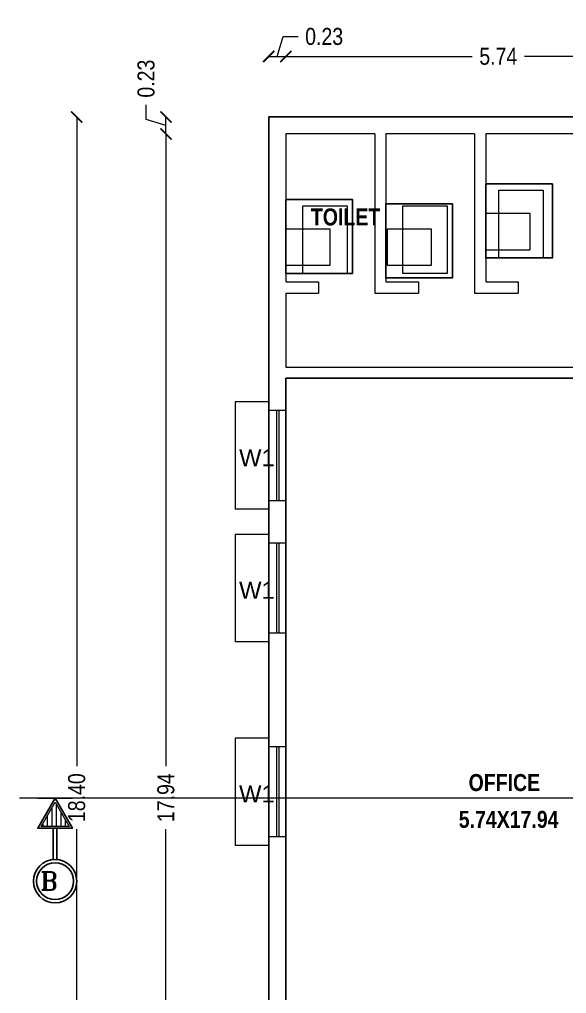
# Model space of a CAD drawing. Header units: metres. Extents: x -1559856 to -1559563, y 43807 to 43972.
# Drawn here: x -1559781.34 to -1559773.96, y 43874.67 to 43887.83 of the extents above; entities that cross this region are included whole.
import ezdxf

# ---------------------------------------------------------------- set-up
doc = ezdxf.new("R2010")
doc.units = ezdxf.units.M
doc.header["$LTSCALE"] = 750
doc.header["$MEASUREMENT"] = 0
doc.header["$PDMODE"] = 35
doc.header["$PDSIZE"] = 50
doc.linetypes.add('DASHED2', pattern=[9.525, 6.35, -3.175])
doc.layers.get('0').update_dxf_attribs({"lineweight": 5})
doc.layers.get('Defpoints').update_dxf_attribs({"lineweight": 0})
for name, color, linetype, lineweight in [('BLK_1_FLR_0_WASH', 243, 'Continuous', 5), ('BLK_2_FLR_0_WASH', 243, 'Continuous', 5), ('TOILET_VENTILATION', 7, 'Continuous', 5), ('WORKSHOP_AREA', 7, 'Continuous', 5)]:
    doc.layers.add(name, color=color, linetype=linetype, lineweight=lineweight)
for name, color, linetype in [('BLK_1_FLR_0_WATER_CLOSET', 213, 'Continuous'), ('BLK_2_COVERED_AREA', 171, 'Continuous'), ('BLK_2_FLR_0_WATER_CLOSET', 213, 'Continuous'), ('BLK_2_FLR_1_CARPET_AREA', 10, 'Continuous'), ('BLK_2_FLR_1_REGULAR_ROOM_1', 117, 'Continuous')]:
    doc.layers.add(name, color=color, linetype=linetype)
doc.layers.add('BLK_2_FLR_1_BLT_UP_AREA', color=1, linetype='Continuous', plot=False)
doc.styles.add('GLOBAL INFRA 1', font='ARIALNB.TTF', dxfattribs={"height": 0.3})
doc.styles.add('mani', font='swissc.ttf', dxfattribs={"height": 0.23})
doc.styles.get("Standard").update_dxf_attribs({"font": 'arial.ttf'})
doc.styles.add('STYLE2', font='romant.shx', dxfattribs={"width": 0.8, "height": 4})
doc.dimstyles.new('Civil Mt', dxfattribs={"dimtxt": 0.23, "dimasz": 0.15, "dimexe": 0, "dimexo": 0, "dimgap": 0.1, "dimtad": 0, "dimzin": 0, "dimdsep": 46, "dimtxsty": 'mani', "dimblk": 'ARCHTICK', "dimcen": 0, "dimse1": 1, "dimse2": 1, "dimclrd": 253, "dimclrt": 7, "dimadec": 0, "dimazin": 3, "dimtfac": 1, "dimtofl": 0, "dimtmove": 1, "dimatfit": 3, "dimfxl": 0, "dimfrac": 2, "dimtolj": 1, "dimtzin": 0, "dimlwd": 13, "dimarcsym": 0})

# ---------------------------------------------------------------- blocks, each defined once
blk = doc.blocks.new('_ArchTick')
at = {"color": 0, "linetype": 'ByBlock', "const_width": 0.15}
blk.add_lwpolyline([(-0.5, -0.5), (0.5, 0.5)], dxfattribs=at)
blk = doc.blocks.new('*D394')
at = {"color": 253, "lineweight": 13, "ltscale": 0.2}
for p, q in [((-1559777.862, 43887.334), (-1559777.781, 43887.602)), ((-1559777.781, 43887.602), (-1559777.581, 43887.602)), ((-1559777.977, 43887.334), (-1559777.747, 43887.334))]:
    blk.add_line(p, q, dxfattribs=at)
at = {"layer": 'Defpoints', "color": 0, "ltscale": 0.2}
for p in [(-1559777.747, 43887.334), (-1559777.977, 43886.515), (-1559777.747, 43886.285)]:
    blk.add_point(p, dxfattribs=at)
at = {"color": 253, "lineweight": 13, "ltscale": 0.2, "xscale": 0.15, "yscale": 0.15, "zscale": 0.15, "rotation": 180}
blk.add_blockref('_ArchTick', (-1559777.977, 43887.334), dxfattribs=at)
at = {"color": 253, "lineweight": 13, "ltscale": 0.2, "xscale": 0.15, "yscale": 0.15, "zscale": 0.15}
blk.add_blockref('_ArchTick', (-1559777.747, 43887.334), dxfattribs=at)
at = {"color": 7, "ltscale": 0.2, "insert": (-1559777.229, 43887.602), "char_height": 0.23, "attachment_point": 5, "style": 'mani'}
blk.add_mtext('\\A1;0.23', dxfattribs=at)
blk = doc.blocks.new('*D395')
at = {"color": 253, "lineweight": 13, "ltscale": 0.2}
for p, q in [((-1559777.747, 43887.334), (-1559775.23, 43887.334)), ((-1559772.007, 43887.334), (-1559774.523, 43887.334))]:
    blk.add_line(p, q, dxfattribs=at)
at = {"layer": 'Defpoints', "color": 0, "ltscale": 0.2}
for p in [(-1559772.007, 43887.334), (-1559777.747, 43886.285), (-1559772.007, 43886.285)]:
    blk.add_point(p, dxfattribs=at)
at = {"color": 253, "lineweight": 13, "ltscale": 0.2, "xscale": 0.15, "yscale": 0.15, "zscale": 0.15, "rotation": 180}
blk.add_blockref('_ArchTick', (-1559777.747, 43887.334), dxfattribs=at)
at = {"color": 253, "lineweight": 13, "ltscale": 0.2, "xscale": 0.15, "yscale": 0.15, "zscale": 0.15}
blk.add_blockref('_ArchTick', (-1559772.007, 43887.334), dxfattribs=at)
at = {"color": 7, "ltscale": 0.2, "insert": (-1559774.877, 43887.334), "char_height": 0.23, "attachment_point": 5, "style": 'mani'}
blk.add_mtext('\\A1;5.74', dxfattribs=at)
blk = doc.blocks.new('*D398')
at = {"color": 253, "lineweight": 13, "ltscale": 0.2}
for p, q in [((-1559777.977, 43888.045), (-1559773.58, 43888.045)), ((-1559768.477, 43888.045), (-1559772.873, 43888.045))]:
    blk.add_line(p, q, dxfattribs=at)
at = {"layer": 'Defpoints', "color": 0, "ltscale": 0.2}
for p in [(-1559768.477, 43888.045), (-1559777.977, 43886.515), (-1559768.477, 43886.515)]:
    blk.add_point(p, dxfattribs=at)
at = {"color": 253, "lineweight": 13, "ltscale": 0.2, "xscale": 0.15, "yscale": 0.15, "zscale": 0.15, "rotation": 180}
blk.add_blockref('_ArchTick', (-1559777.977, 43888.045), dxfattribs=at)
at = {"color": 253, "lineweight": 13, "ltscale": 0.2, "xscale": 0.15, "yscale": 0.15, "zscale": 0.15}
blk.add_blockref('_ArchTick', (-1559768.477, 43888.045), dxfattribs=at)
at = {"color": 7, "ltscale": 0.2, "insert": (-1559773.227, 43888.045), "char_height": 0.23, "attachment_point": 5, "style": 'mani'}
blk.add_mtext('\\A1;9.50', dxfattribs=at)
blk = doc.blocks.new('*D400')
at = {"color": 253, "lineweight": 13, "ltscale": 0.2}
for p, q in [((-1559779.366, 43886.285), (-1559779.366, 43877.74)), ((-1559779.366, 43868.345), (-1559779.366, 43876.891))]:
    blk.add_line(p, q, dxfattribs=at)
at = {"layer": 'Defpoints', "color": 0, "ltscale": 0.2}
for p in [(-1559779.366, 43886.285), (-1559777.747, 43886.285), (-1559777.747, 43868.345)]:
    blk.add_point(p, dxfattribs=at)
at = {"color": 253, "lineweight": 13, "ltscale": 0.2, "xscale": 0.15, "yscale": 0.15, "zscale": 0.15}
for p, rotation in [((-1559779.366, 43886.285), 90), ((-1559779.366, 43868.345), 270)]:
    blk.add_blockref('_ArchTick', p, dxfattribs=dict(at, rotation=rotation))
at = {"color": 7, "ltscale": 0.2, "insert": (-1559779.366, 43877.315), "char_height": 0.23, "attachment_point": 5, "rotation": 90, "style": 'mani'}
blk.add_mtext('\\A1;17.94', dxfattribs=at)
blk = doc.blocks.new('*D401')
at = {"color": 253, "lineweight": 13, "ltscale": 0.2}
for p, q in [((-1559779.634, 43886.481), (-1559779.634, 43886.681)), ((-1559779.366, 43886.4), (-1559779.634, 43886.481)), ((-1559779.366, 43886.285), (-1559779.366, 43886.515))]:
    blk.add_line(p, q, dxfattribs=at)
at = {"layer": 'Defpoints', "color": 0, "ltscale": 0.2}
for p in [(-1559779.366, 43886.515), (-1559777.977, 43886.515), (-1559777.747, 43886.285)]:
    blk.add_point(p, dxfattribs=at)
at = {"color": 253, "lineweight": 13, "ltscale": 0.2, "xscale": 0.15, "yscale": 0.15, "zscale": 0.15}
for p, rotation in [((-1559779.366, 43886.515), 90), ((-1559779.366, 43886.285), 270)]:
    blk.add_blockref('_ArchTick', p, dxfattribs=dict(at, rotation=rotation))
at = {"color": 7, "ltscale": 0.2, "insert": (-1559779.634, 43887.033), "char_height": 0.23, "attachment_point": 5, "rotation": 90, "style": 'mani'}
blk.add_mtext('\\A1;0.23', dxfattribs=at)
blk = doc.blocks.new('*D402')
at = {"color": 253, "lineweight": 13, "ltscale": 0.2}
for p, q in [((-1559780.571, 43886.515), (-1559780.571, 43877.74)), ((-1559780.571, 43868.115), (-1559780.571, 43876.891))]:
    blk.add_line(p, q, dxfattribs=at)
at = {"layer": 'Defpoints', "color": 0, "ltscale": 0.2}
for p in [(-1559780.571, 43886.515), (-1559777.977, 43886.515), (-1559777.977, 43868.115)]:
    blk.add_point(p, dxfattribs=at)
at = {"color": 253, "lineweight": 13, "ltscale": 0.2, "xscale": 0.15, "yscale": 0.15, "zscale": 0.15}
for p, rotation in [((-1559780.571, 43886.515), 90), ((-1559780.571, 43868.115), 270)]:
    blk.add_blockref('_ArchTick', p, dxfattribs=dict(at, rotation=rotation))
at = {"color": 7, "ltscale": 0.2, "insert": (-1559780.571, 43877.315), "char_height": 0.23, "attachment_point": 5, "rotation": 90, "style": 'mani'}
blk.add_mtext('\\A1;18.40', dxfattribs=at)
blk = doc.blocks.new('A$C29E24354')
at = {"ltscale": 5}
h = blk.add_hatch(dxfattribs=at)
h.set_pattern_fill('LINE', color=256, scale=0.8, style=0)
h.set_pattern_definition([(2e-15, (14266.147, 50002.224), (-2e-16, 2.54), [])])
h.paths.add_polyline_path([(2.15, 12.18), (15.82, 4.29), (15.82, 20.07)])
at = {"color": 0, "lineweight": 25}
blk.add_line((0, 21.92), (0, 2.44), dxfattribs=at)
at = {"lineweight": 25, "ltscale": 5}
for p, q in [((16.88, 13.18), (34.53, 13.18)), ((16.88, 11.18), (34.53, 11.18))]:
    blk.add_line(p, q, dxfattribs=at)
at = {"color": 0, "lineweight": 25}
blk.add_lwpolyline([(0, 12.18), (16.88, 21.92), (16.88, 2.44)], close=True, dxfattribs=at)
at = {"ltscale": 5}
blk.add_lwpolyline([(2.15, 12.18), (15.82, 20.07), (15.82, 4.29)], close=True, dxfattribs=at)
at = {"lineweight": 25, "ltscale": 5}
for radius in [12.18, 10.4]:
    blk.add_circle((46.66, 12.18), radius, dxfattribs=at)

msp = doc.modelspace()

# ---------------------------------------------------------------- linework, layer by layer
at = {"color": 7, "ltscale": 0.2}
for p, q in [((-1559768.47659, 43886.51516), (-1559777.97659, 43886.51516)), ((-1559777.97659, 43886.51516), (-1559777.97659, 43868.11516)), ((-1559776.54659, 43886.28516), (-1559777.74659, 43886.28516)), ((-1559777.74659, 43886.28516), (-1559777.74659, 43884.28516)), ((-1559776.54659, 43886.28516), (-1559776.54659, 43884.28516)), ((-1559775.19659, 43886.28516), (-1559776.39659, 43886.28516)), ((-1559776.39659, 43886.28516), (-1559776.39659, 43884.28516)), ((-1559775.19659, 43886.28516), (-1559775.19659, 43884.28516)), ((-1559773.84659, 43886.28516), (-1559775.04659, 43886.28516)), ((-1559775.04659, 43886.28516), (-1559775.04659, 43884.28516)), ((-1559777.74659, 43884.13516), (-1559777.74659, 43883.13516)), ((-1559777.74659, 43882.98516), (-1559777.74659, 43868.34516))]:
    msp.add_line(p, q, dxfattribs=at)
at = {"color": 7}
for p, q in [((-1559778.43239, 43882.66297), (-1559778.43239, 43881.21244)), ((-1559777.97659, 43882.66297), (-1559778.43239, 43882.66297)), ((-1559777.74659, 43882.54731), (-1559777.97659, 43882.54731)), ((-1559777.86935, 43881.32811), (-1559777.86935, 43882.54731)), ((-1559777.83716, 43881.32811), (-1559777.83716, 43882.54731)), ((-1559777.97659, 43881.21244), (-1559778.43239, 43881.21244)), ((-1559777.74659, 43881.32811), (-1559777.97659, 43881.32811)), ((-1559778.43239, 43880.87187), (-1559778.43239, 43879.42134)), ((-1559777.97659, 43880.87187), (-1559778.43239, 43880.87187)), ((-1559777.74659, 43880.7562), (-1559777.97659, 43880.7562)), ((-1559777.86935, 43879.537), (-1559777.86935, 43880.7562)), ((-1559777.83716, 43879.537), (-1559777.83716, 43880.7562)), ((-1559777.74659, 43879.537), (-1559777.97659, 43879.537)), ((-1559777.97659, 43879.42134), (-1559778.43239, 43879.42134)), ((-1559778.43239, 43878.11858), (-1559778.43239, 43876.66806)), ((-1559777.97659, 43878.11858), (-1559778.43239, 43878.11858)), ((-1559777.74659, 43878.00292), (-1559777.97659, 43878.00292)), ((-1559777.86935, 43876.78372), (-1559777.86935, 43878.00292)), ((-1559777.83716, 43876.78372), (-1559777.83716, 43878.00292)), ((-1559777.74659, 43876.78372), (-1559777.97659, 43876.78372)), ((-1559777.97659, 43876.66806), (-1559778.43239, 43876.66806))]:
    msp.add_line(p, q, dxfattribs=at)
at = {"color": 7, "linetype": 'DASHED2', "ltscale": 0.5}
msp.add_line((-1559769.28368, 43877.3065), (-1559781.34395, 43877.3065), dxfattribs=at)
at = {"layer": 'BLK_1_FLR_0_WASH', "color": 60, "elevation": 0.48849}
msp.add_lwpolyline([(-1559777.14659, 43885.00098), (-1559777.74659, 43885.00098), (-1559777.74659, 43884.511), (-1559777.14659, 43884.511)], close=True, dxfattribs=at)
at = {"layer": 'BLK_1_FLR_0_WATER_CLOSET', "color": 2, "ltscale": 400}
msp.add_lwpolyline([(-1559777.74659, 43885.40128), (-1559776.84659, 43885.40128), (-1559776.84659, 43884.40128), (-1559777.74659, 43884.40128)], close=True, dxfattribs=at)
at = {"layer": 'BLK_2_COVERED_AREA', "color": 140}
msp.add_lwpolyline([(-1559777.97659, 43868.11516), (-1559771.77659, 43868.11516), (-1559771.77659, 43880.51516), (-1559768.47659, 43880.51516), (-1559768.47659, 43886.51516), (-1559777.97659, 43886.51516)], close=True, dxfattribs=at)
at = {"layer": 'BLK_2_FLR_0_WASH', "color": 60, "elevation": 0.48849}
for points in [[(-1559774.44659, 43885.2103), (-1559775.04659, 43885.2103), (-1559775.04659, 43884.72032), (-1559774.44659, 43884.72032)], [(-1559775.7799, 43885.00098), (-1559776.3799, 43885.00098), (-1559776.3799, 43884.511), (-1559775.7799, 43884.511)]]:
    msp.add_lwpolyline(points, close=True, dxfattribs=at)
at = {"layer": 'BLK_2_FLR_0_WATER_CLOSET', "color": 1, "ltscale": 400}
msp.add_lwpolyline([(-1559775.04659, 43885.61073), (-1559774.14659, 43885.61073), (-1559774.14659, 43884.61073), (-1559775.04659, 43884.61073)], close=True, dxfattribs=at)
at = {"layer": 'BLK_2_FLR_0_WATER_CLOSET', "color": 2, "ltscale": 400}
msp.add_lwpolyline([(-1559776.39659, 43885.33891), (-1559775.49659, 43885.33891), (-1559775.49659, 43884.33891), (-1559776.39659, 43884.33891)], close=True, dxfattribs=at)
at = {"layer": 'BLK_2_FLR_1_BLT_UP_AREA', "color": 48}
msp.add_lwpolyline([(-1559777.97659, 43868.11516), (-1559771.77659, 43868.11516), (-1559771.77659, 43880.51516), (-1559768.47659, 43880.51516), (-1559768.47659, 43886.51516), (-1559777.97659, 43886.51516)], close=True, dxfattribs=at)
at = {"layer": 'BLK_2_FLR_1_CARPET_AREA', "color": 48}
msp.add_lwpolyline([(-1559777.74659, 43882.98516), (-1559772.00659, 43882.98516), (-1559772.00659, 43868.34516), (-1559777.74659, 43868.34516)], close=True, dxfattribs=at)
at = {"layer": 'BLK_2_FLR_1_REGULAR_ROOM_1', "color": 4}
msp.add_lwpolyline([(-1559777.74659, 43882.98516), (-1559772.00659, 43882.98516), (-1559772.00659, 43868.34516), (-1559777.74659, 43868.34516)], close=True, dxfattribs=at)
at = {"layer": 'TOILET_VENTILATION', "color": 6, "elevation": -0.29145}
for points in [[(-1559774.27094, 43885.52513), (-1559774.27094, 43884.61073), (-1559774.87094, 43884.61073), (-1559774.87094, 43885.52513)], [(-1559776.9191, 43885.31568), (-1559776.9191, 43884.40128), (-1559777.5191, 43884.40128), (-1559777.5191, 43885.31568)], [(-1559775.56611, 43885.31568), (-1559775.56611, 43884.40128), (-1559776.16611, 43884.40128), (-1559776.16611, 43885.31568)]]:
    msp.add_lwpolyline(points, close=True, dxfattribs=at)
at = {"layer": 'WORKSHOP_AREA', "color": 7}
for p, q in [((-1559777.74659, 43884.28516), (-1559777.30659, 43884.28516)), ((-1559777.30659, 43884.28516), (-1559777.30659, 43884.13516)), ((-1559776.54659, 43884.28516), (-1559776.54659, 43884.13516)), ((-1559776.39659, 43884.28516), (-1559775.95659, 43884.28516)), ((-1559775.95659, 43884.28516), (-1559775.95659, 43884.13516)), ((-1559775.19659, 43884.28516), (-1559775.19659, 43884.13516)), ((-1559775.04659, 43884.28516), (-1559774.60659, 43884.28516)), ((-1559774.60659, 43884.28516), (-1559774.60659, 43884.13516)), ((-1559777.74659, 43884.13516), (-1559777.30659, 43884.13516)), ((-1559776.54659, 43884.13516), (-1559775.95659, 43884.13516)), ((-1559775.19659, 43884.13516), (-1559774.60659, 43884.13516)), ((-1559777.74659, 43883.13516), (-1559772.76659, 43883.13516)), ((-1559777.74659, 43882.98516), (-1559772.00659, 43882.98516))]:
    msp.add_line(p, q, dxfattribs=at)
msp.add_lwpolyline([(-1559777.74659, 43882.98516), (-1559772.00659, 43882.98516), (-1559772.00659, 43868.34516), (-1559777.74659, 43868.34516)], close=True, dxfattribs=at)

# ---------------------------------------------------------------- block references
at = {"color": 7, "linetype": 'DASHED2', "xscale": 0.0239999999996508, "yscale": 0.0239999999996508, "zscale": 0.0239999999996508, "rotation": 270}
msp.add_blockref('A$C29E24354', (-1559781.15549, 43877.3065), dxfattribs=at)

# ---------------------------------------------------------------- texts
at = {"color": 7}
for p in [(-1559778.37813, 43881.7948), (-1559778.37813, 43880.00369), (-1559778.37813, 43877.25041)]:
    msp.add_text('W1', height=0.23, dxfattribs=at).set_placement(p)
at = {"color": 7, "linetype": 'DASHED2', "style": 'STYLE2'}
msp.add_text('B', height=0.2496, rotation=359.817788, dxfattribs=at).set_placement((-1559781.06399, 43876.06439))
at = {"color": 7, "char_height": 0.23, "attachment_point": 1, "style": 'GLOBAL INFRA 1'}
for s, insert, width in [('TOILET', (-1559777.40836, 43885.27905), 2.5403626), ('OFFICE', (-1559775.27821, 43877.6342), 2.5352558), ('5.74X17.94', (-1559775.4113, 43877.1368), 2.5352558)]:
    msp.add_mtext(s, dxfattribs=dict(at, insert=insert, width=width))

# ---------------------------------------------------------------- dimensions: what is measured, and where the dimension line sits
at = {"color": 7, "ltscale": 0.2}
for base, p1, p2, picture, middle in [((-1559768.47659, 43888.04522), (-1559777.97659, 43886.51516), (-1559768.47659, 43886.51516), '*D398', (-1559773.22659, 43888.04522)), ((-1559777.74659, 43887.33413), (-1559777.97659, 43886.51516), (-1559777.74659, 43886.28516), '*D394', (-1559777.48113, 43887.60234)), ((-1559772.00659, 43887.33413), (-1559777.74659, 43886.28516), (-1559772.00659, 43886.28516), '*D395', (-1559774.87659, 43887.33413))]:
    dim = msp.add_linear_dim(base=base, p1=p1, p2=p2, dimstyle='Civil Mt', dxfattribs=at)
    dim.commit()
    dim.dimension.update_dxf_attribs({"geometry": picture, "text_midpoint": middle})
for base, p1, p2, picture, middle in [((-1559779.36592, 43886.51516), (-1559777.74659, 43886.28516), (-1559777.97659, 43886.51516), '*D401', (-1559779.63413, 43886.78062)), ((-1559780.57067, 43886.51516), (-1559777.97659, 43868.11516), (-1559777.97659, 43886.51516), '*D402', (-1559780.57067, 43877.31516)), ((-1559779.36592, 43886.28516), (-1559777.74659, 43868.34516), (-1559777.74659, 43886.28516), '*D400', (-1559779.36592, 43877.31516))]:
    dim = msp.add_linear_dim(base=base, p1=p1, p2=p2, angle=270, dimstyle='Civil Mt', dxfattribs=at)
    dim.commit()
    dim.dimension.update_dxf_attribs({"geometry": picture, "text_midpoint": middle})

doc.saveas('drawing.dxf')
